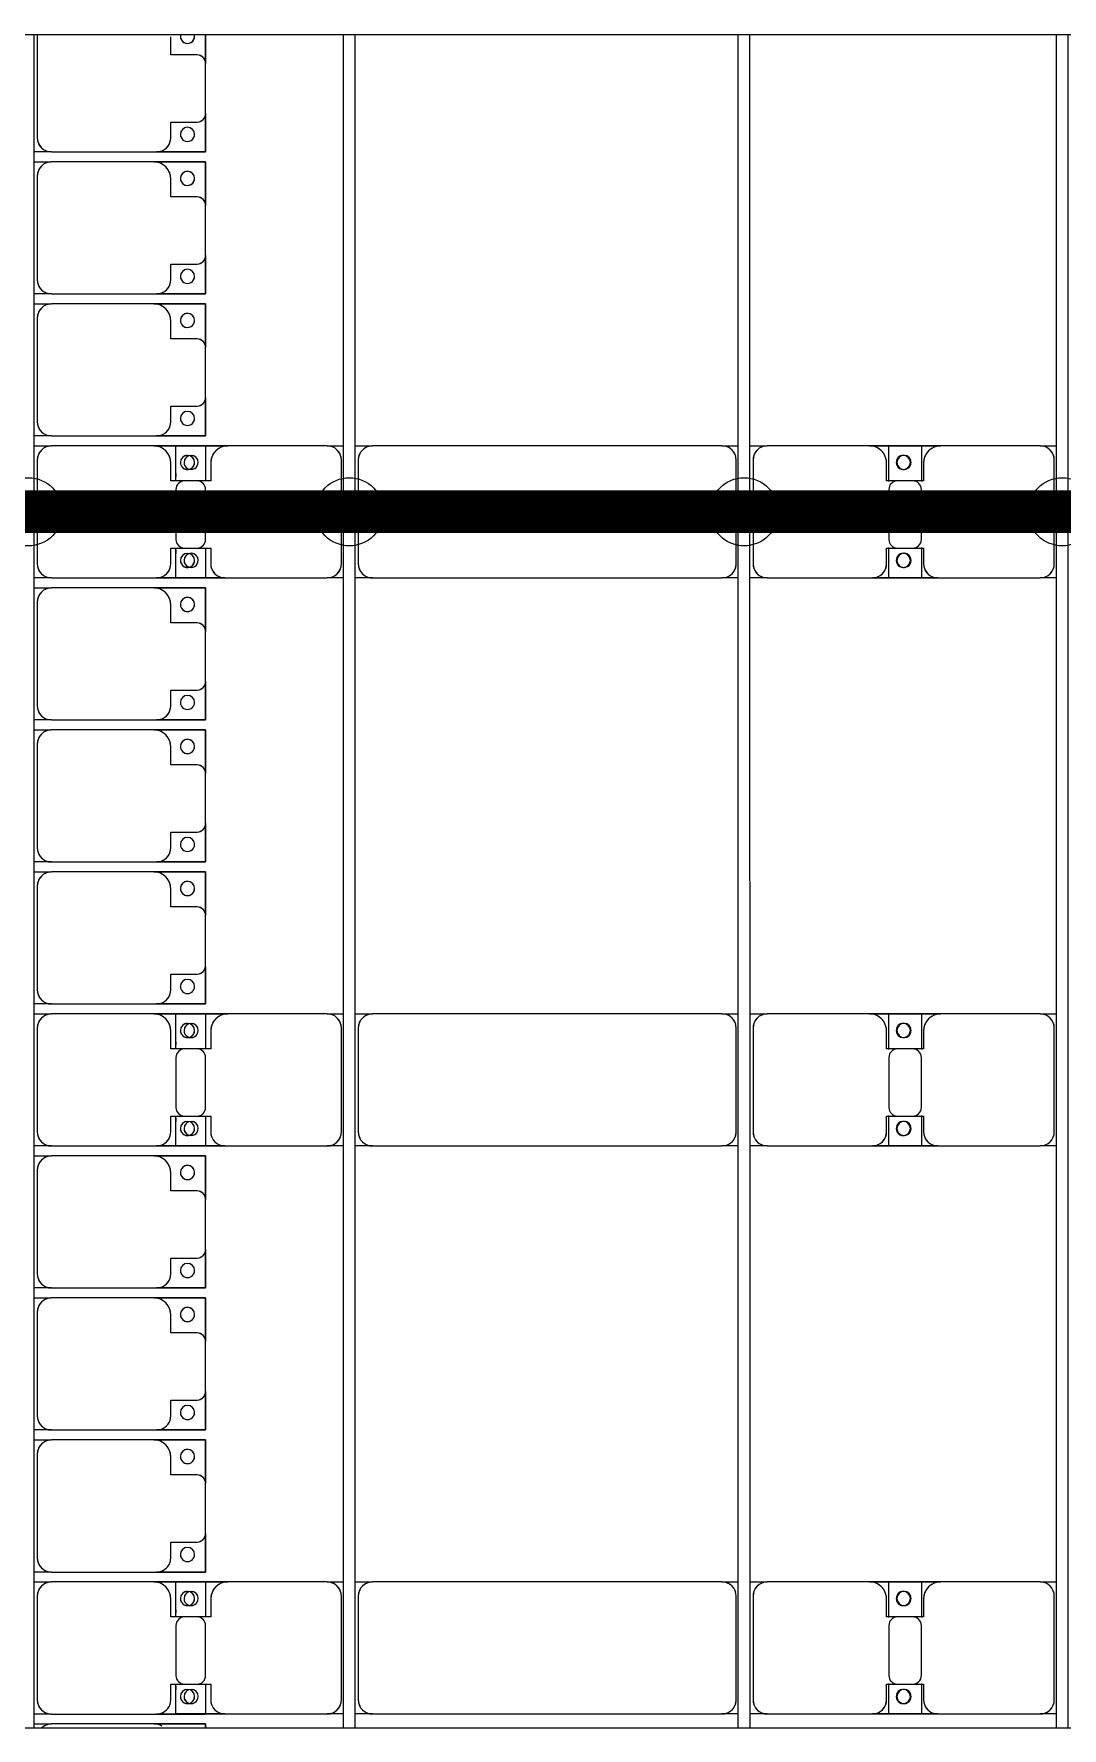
# Model space of a CAD drawing. Header units: millimetres. Extents: x -248177 to 167033, y 156986 to 268923.
# Drawn here: x -227704 to -224083, y 252458 to 258423 of the extents above; entities that cross this region are included whole.
import ezdxf

# ---------------------------------------------------------------- set-up
doc = ezdxf.new("R2010")
doc.units = ezdxf.units.MM
for name, color, linetype, lineweight in [('A-DETL-MBND', 5, 'Continuous', 9), ('A-GENM', 13, 'Continuous', 9), ('S-BEAM', 12, 'Continuous', 9)]:
    doc.layers.add(name, color=color, linetype=linetype, lineweight=lineweight)
doc.layers.add('GC-HOP 40x60 GIA CUONG', color=1, linetype='Continuous')

# ---------------------------------------------------------------- blocks, each defined once
blk = doc.blocks.new('Dai phao do pin - DẢI PHAO ĐỠ PIN-V2-BỐ TRÍ KHUNG KẾT CẤU BÈ PIN 02')
at = {"layer": 'A-DETL-MBND', "color": 8}
for p, q in [((-1312.2, 241.6), (-1129.7, 241.6)), ((-1312.2, 118.2), (-1312.2, 241.6)), ((-1129.7, 241.6), (-1312.2, 241.6)), ((-779.7, 241.6), (-1129.7, 241.6)), ((-779.7, 241.6), (-722.2, 241.6)), ((-779.7, 241.6), (-722.2, 241.6)), ((-682.2, 241.6), (-620.3, 241.6)), ((-682.2, 241.6), (-620.3, 241.6)), ((610.3, 241.6), (-620.3, 241.6)), ((610.3, 241.6), (667.8, 241.6)), ((610.3, 241.6), (667.8, 241.6)), ((707.8, 241.6), (769.7, 241.6)), ((707.8, 241.6), (769.7, 241.6)), ((1129.7, 241.6), (769.7, 241.6)), ((1129.7, 241.6), (1312.2, 241.6)), ((1312.2, 241.6), (1129.7, 241.6)), ((1197.8, 241.6), (1380.3, 241.6)), ((1197.8, 116.2), (1197.8, 241.6)), ((1380.3, 241.6), (1197.8, 241.6)), ((1312.2, 241.6), (1312.2, 116.2)), ((1730.3, 241.6), (1380.3, 241.6)), ((1730.3, 241.6), (1787.8, 241.6)), ((1730.3, 241.6), (1787.8, 241.6)), ((-1189.7, 181.6), (-1189.7, 118.2)), ((-729.7, -173.4), (-729.7, 191.6)), ((-670.3, 191.6), (-670.3, -173.4)), ((660.3, -173.4), (660.3, 191.6)), ((719.7, 191.6), (719.7, -173.4)), ((1189.7, 118.2), (1189.7, 181.6)), ((1320.3, 181.6), (1320.3, 118.2)), ((1780.3, -173.4), (1780.3, 191.6)), ((-1312.2, 143.8), (-1312.2, 132.4)), ((-1312.2, 88.2), (-1312.2, -88.2)), ((-1189.7, 118.2), (-1282.2, 118.2)), ((1282.2, 118.2), (1189.7, 118.2)), ((1197.8, 88.2), (1197.8, -88.2)), ((1320.3, 118.2), (1227.8, 118.2)), ((1312.2, -88.2), (1312.2, 88.2)), ((-1312.2, -223.4), (-1312.2, -118.2)), ((-1282.2, -118.2), (-1189.7, -118.2)), ((-1189.7, -118.2), (-1189.7, -173.4)), ((1189.7, -173.4), (1189.7, -118.2)), ((1189.7, -118.2), (1282.2, -118.2)), ((1197.8, -223.4), (1197.8, -116.2)), ((1227.8, -118.2), (1320.3, -118.2)), ((1312.2, -116.2), (1312.2, -223.4)), ((1320.3, -118.2), (1320.3, -173.4)), ((-1312.2, -125), (-1312.2, -137.6)), ((-1139.7, -223.4), (-1312.2, -223.4)), ((-1312.2, -223.4), (-1139.7, -223.4)), ((-1139.7, -223.4), (-779.7, -223.4)), ((-722.2, -223.4), (-779.7, -223.4)), ((-722.2, -223.4), (-779.7, -223.4)), ((-620.3, -223.4), (-682.2, -223.4)), ((-620.3, -223.4), (-682.2, -223.4)), ((-620.3, -223.4), (610.3, -223.4)), ((667.8, -223.4), (610.3, -223.4)), ((667.8, -223.4), (610.3, -223.4)), ((769.7, -223.4), (707.8, -223.4)), ((769.7, -223.4), (707.8, -223.4)), ((769.7, -223.4), (1139.7, -223.4)), ((1312.2, -223.4), (1139.7, -223.4)), ((1139.7, -223.4), (1312.2, -223.4)), ((1370.3, -223.4), (1197.8, -223.4)), ((1197.8, -223.4), (1370.3, -223.4)), ((1370.3, -223.4), (1730.3, -223.4)), ((1787.8, -223.4), (1730.3, -223.4)), ((1787.8, -223.4), (1730.3, -223.4))]:
    blk.add_line(p, q, dxfattribs=at)
for centre, radius, start, end in [((-1129.7, 181.6), 60, 90, 180), ((-779.7, 191.6), 50, 360, 90), ((-779.7, 191.6), 50, 360, 75), ((-620.3, 191.6), 50, 90, 180), ((-620.3, 191.6), 50, 105, 135), ((610.3, 191.6), 50, 360, 90), ((610.3, 191.6), 50, 55.99922, 90), ((769.7, 191.6), 50, 90, 180), ((769.7, 191.6), 50, 105, 180), ((1129.7, 181.6), 60, 360, 90), ((1380.3, 181.6), 60, 90, 180), ((1730.3, 191.6), 50, 360, 90), ((1730.3, 191.6), 50, 360, 75), ((-1258.6, 183.2), 25, 0, 180), ((-1258.6, 183.2), 25, 90, 180), ((-1258.6, 183.2), 25, 180, 0), ((-1258.6, 183.2), 25, 180, 300), ((-1258.6, 183.2), 25, 30, 75), ((-1129.7, 181.6), 60, 120, 180), ((-620.3, 191.6), 50, 167.71288, 180), ((-620.3, 191.6), 50, 150, 165), ((610.3, 191.6), 50, 15, 30), ((1129.7, 181.6), 60, 360, 60), ((1248.6, 183.2), 25, 360, 180), ((1248.6, 183.2), 25, 180, 0), ((1248.6, 183.2), 25, 360, 165), ((1251.4, 183.2), 25, 0, 180), ((1251.4, 183.2), 25, 87.15882, 180), ((1251.4, 183.2), 25, 180, 360), ((1251.4, 183.2), 25, 180, 272.83966), ((1248.6, 183.2), 25, 210, 360), ((1251.4, 183.2), 25, 15, 75), ((1380.3, 181.6), 60, 120, 180), ((1251.4, 183.2), 25, 285, 300), ((1251.4, 183.2), 25, 330, 345), ((-1282.2, 88.2), 30, 90, 180), ((1227.8, 88.2), 30, 90, 180), ((1282.2, 88.2), 30, 360, 90), ((-1282.2, -88.2), 30, 180, 270), ((1227.8, -88.2), 30, 180, 270), ((1282.2, -88.2), 30, 270, 360), ((-1258.6, -161.8), 25, 0, 180), ((-1258.6, -161.8), 25, 90, 180), ((-1258.6, -161.8), 25, 180, 0), ((-1258.6, -161.8), 25, 180, 270), ((-1258.6, -161.8), 25, 45, 75), ((-1258.6, -161.8), 25, 285, 330), ((-1139.7, -173.4), 50, 180, 270), ((-1139.7, -173.4), 50, 180, 255), ((-779.7, -173.4), 50, 270, 360), ((-779.7, -173.4), 50, 285, 360), ((-620.3, -173.4), 50, 180, 270), ((-620.3, -173.4), 50, 180, 210), ((610.3, -173.4), 50, 270, 360), ((610.3, -173.4), 50, 330, 360), ((769.7, -173.4), 50, 180, 270), ((769.7, -173.4), 50, 180, 255), ((1139.7, -173.4), 50, 270, 360), ((1139.7, -173.4), 50, 285, 360), ((1248.6, -161.8), 25, 0, 180), ((1248.6, -161.8), 25, 180, 0), ((1248.6, -161.8), 25, 105, 165), ((1248.6, -161.8), 25, 195, 360), ((1251.4, -161.8), 25, 0, 180), ((1251.4, -161.8), 25, 105, 180), ((1251.4, -161.8), 25, 180, 0), ((1251.4, -161.8), 25, 180, 272.82907), ((1248.6, -161.8), 25, 80.76948, 90), ((1248.6, -161.8), 25, 360, 75), ((1251.4, -161.8), 25, 15, 75), ((1251.4, -161.8), 25, 285, 345), ((1370.3, -173.4), 50, 180, 270), ((1370.3, -173.4), 50, 180, 255), ((1730.3, -173.4), 50, 270, 360), ((1730.3, -173.4), 50, 285, 360), ((-620.3, -173.4), 50, 240, 270), ((610.3, -173.4), 50, 285, 300)]:
    blk.add_arc(centre, radius, start, end, dxfattribs=at)
blk = doc.blocks.new('Dai phao do pin - DẢI PHAO ĐỠ PIN-V3-BỐ TRÍ KHUNG KẾT CẤU BÈ PIN 02')
at = {"layer": 'A-DETL-MBND', "color": 8}
for p, q in [((-1312.2, 241.6), (-1129.7, 241.6)), ((-1312.2, 118.2), (-1312.2, 241.6)), ((-1129.7, 241.6), (-1312.2, 241.6)), ((-779.7, 241.6), (-1129.7, 241.6)), ((-779.7, 241.6), (-722.2, 241.6)), ((-779.7, 241.6), (-722.2, 241.6)), ((-682.2, 241.6), (-620.3, 241.6)), ((-682.2, 241.6), (-620.3, 241.6)), ((610.3, 241.6), (-620.3, 241.6)), ((610.3, 241.6), (667.8, 241.6)), ((610.3, 241.6), (667.8, 241.6)), ((707.8, 241.6), (769.7, 241.6)), ((707.8, 241.6), (769.7, 241.6)), ((1129.7, 241.6), (769.7, 241.6)), ((1129.7, 241.6), (1312.2, 241.6)), ((1312.2, 241.6), (1129.7, 241.6)), ((1197.8, 241.6), (1380.3, 241.6)), ((1197.8, 116.2), (1197.8, 241.6)), ((1380.3, 241.6), (1197.8, 241.6)), ((1312.2, 241.6), (1312.2, 116.2)), ((1730.3, 241.6), (1380.3, 241.6)), ((1730.3, 241.6), (1787.8, 241.6)), ((1730.3, 241.6), (1787.8, 241.6)), ((-1189.7, 181.6), (-1189.7, 118.2)), ((-729.7, -173.4), (-729.7, 191.6)), ((-670.3, 191.6), (-670.3, -173.4)), ((660.3, -173.4), (660.3, 191.6)), ((719.7, 191.6), (719.7, -173.4)), ((1189.7, 118.2), (1189.7, 181.6)), ((1320.3, 181.6), (1320.3, 118.2)), ((1780.3, -173.4), (1780.3, 191.6)), ((-1312.2, 143.8), (-1312.2, 132.4)), ((-1312.2, 88.2), (-1312.2, -88.2)), ((-1189.7, 118.2), (-1282.2, 118.2)), ((1282.2, 118.2), (1189.7, 118.2)), ((1197.8, 88.2), (1197.8, -88.2)), ((1320.3, 118.2), (1227.8, 118.2)), ((1312.2, -88.2), (1312.2, 88.2)), ((-1312.2, -223.4), (-1312.2, -118.2)), ((-1282.2, -118.2), (-1189.7, -118.2)), ((-1189.7, -118.2), (-1189.7, -173.4)), ((1189.7, -173.4), (1189.7, -118.2)), ((1189.7, -118.2), (1282.2, -118.2)), ((1197.8, -223.4), (1197.8, -116.2)), ((1227.8, -118.2), (1320.3, -118.2)), ((1312.2, -116.2), (1312.2, -223.4)), ((1320.3, -118.2), (1320.3, -173.4)), ((-1312.2, -125), (-1312.2, -137.6)), ((-1139.7, -223.4), (-1312.2, -223.4)), ((-1312.2, -223.4), (-1139.7, -223.4)), ((-1139.7, -223.4), (-779.7, -223.4)), ((-722.2, -223.4), (-779.7, -223.4)), ((-722.2, -223.4), (-779.7, -223.4)), ((-620.3, -223.4), (-682.2, -223.4)), ((-620.3, -223.4), (-682.2, -223.4)), ((-620.3, -223.4), (610.3, -223.4)), ((667.8, -223.4), (610.3, -223.4)), ((667.8, -223.4), (610.3, -223.4)), ((769.7, -223.4), (707.8, -223.4)), ((769.7, -223.4), (707.8, -223.4)), ((769.7, -223.4), (1139.7, -223.4)), ((1312.2, -223.4), (1139.7, -223.4)), ((1139.7, -223.4), (1312.2, -223.4)), ((1370.3, -223.4), (1197.8, -223.4)), ((1197.8, -223.4), (1370.3, -223.4)), ((1370.3, -223.4), (1730.3, -223.4)), ((1787.8, -223.4), (1730.3, -223.4)), ((1787.8, -223.4), (1730.3, -223.4))]:
    blk.add_line(p, q, dxfattribs=at)
for centre, radius, start, end in [((-1129.7, 181.6), 60, 90, 180), ((-779.7, 191.6), 50, 360, 90), ((-779.7, 191.6), 50, 360, 75), ((-620.3, 191.6), 50, 90, 180), ((-620.3, 191.6), 50, 105, 135), ((610.3, 191.6), 50, 360, 90), ((610.3, 191.6), 50, 56.03757, 90), ((769.7, 191.6), 50, 90, 180), ((769.7, 191.6), 50, 105, 180), ((1129.7, 181.6), 60, 360, 90), ((1380.3, 181.6), 60, 90, 180), ((1730.3, 191.6), 50, 360, 90), ((1730.3, 191.6), 50, 360, 75), ((-1258.6, 183.2), 25, 0, 180), ((-1258.6, 183.2), 25, 90, 180), ((-1258.6, 183.2), 25, 180, 0), ((-1258.6, 183.2), 25, 180, 300), ((-1258.6, 183.2), 25, 30, 75), ((-1129.7, 181.6), 60, 120, 180), ((-620.3, 191.6), 50, 150, 180), ((610.3, 191.6), 50, 15, 30), ((1129.7, 181.6), 60, 360, 60), ((1248.6, 183.2), 25, 360, 180), ((1248.6, 183.2), 25, 180, 0), ((1248.6, 183.2), 25, 360, 165), ((1251.4, 183.2), 25, 0, 180), ((1251.4, 183.2), 25, 87.2202, 180), ((1251.4, 183.2), 25, 180, 360), ((1251.4, 183.2), 25, 180, 272.77827), ((1248.6, 183.2), 25, 210, 360), ((1251.4, 183.2), 25, 15, 75), ((1380.3, 181.6), 60, 120, 180), ((1251.4, 183.2), 25, 285, 300), ((1251.4, 183.2), 25, 330, 345), ((-1282.2, 88.2), 30, 90, 180), ((1227.8, 88.2), 30, 90, 180), ((1282.2, 88.2), 30, 360, 90), ((-1282.2, -88.2), 30, 180, 270), ((1227.8, -88.2), 30, 180, 270), ((1282.2, -88.2), 30, 270, 360), ((-1258.6, -161.8), 25, 0, 180), ((-1258.6, -161.8), 25, 90, 180), ((-1258.6, -161.8), 25, 180, 0), ((-1258.6, -161.8), 25, 180, 270), ((-1258.6, -161.8), 25, 45, 75), ((-1258.6, -161.8), 25, 285, 330), ((-1139.7, -173.4), 50, 180, 270), ((-1139.7, -173.4), 50, 180, 255), ((-779.7, -173.4), 50, 270, 360), ((-779.7, -173.4), 50, 285, 360), ((-620.3, -173.4), 50, 180, 270), ((-620.3, -173.4), 50, 180, 210), ((610.3, -173.4), 50, 270, 360), ((610.3, -173.4), 50, 330, 360), ((769.7, -173.4), 50, 180, 270), ((769.7, -173.4), 50, 180, 255), ((1139.7, -173.4), 50, 270, 360), ((1139.7, -173.4), 50, 285, 360), ((1248.6, -161.8), 25, 0, 180), ((1248.6, -161.8), 25, 180, 0), ((1248.6, -161.8), 25, 105, 165), ((1248.6, -161.8), 25, 195, 360), ((1251.4, -161.8), 25, 0, 180), ((1251.4, -161.8), 25, 105, 180), ((1251.4, -161.8), 25, 180, 0), ((1251.4, -161.8), 25, 180, 272.76768), ((1248.6, -161.8), 25, 80.83087, 90), ((1248.6, -161.8), 25, 360, 75), ((1251.4, -161.8), 25, 15, 75), ((1251.4, -161.8), 25, 285, 345), ((1370.3, -173.4), 50, 180, 270), ((1370.3, -173.4), 50, 180, 255), ((1730.3, -173.4), 50, 270, 360), ((1730.3, -173.4), 50, 285, 360), ((-620.3, -173.4), 50, 240, 270), ((610.3, -173.4), 50, 285, 300)]:
    blk.add_arc(centre, radius, start, end, dxfattribs=at)
blk = doc.blocks.new('Dai phao do pin - DẢI PHAO ĐỠ PIN-V4-BỐ TRÍ KHUNG KẾT CẤU BÈ PIN 02')
at = {"layer": 'A-DETL-MBND', "color": 8}
for p, q in [((-1312.2, 241.6), (-1129.7, 241.6)), ((-1312.2, 118.2), (-1312.2, 241.6)), ((-1129.7, 241.6), (-1312.2, 241.6)), ((-779.7, 241.6), (-1129.7, 241.6)), ((-779.7, 241.6), (-722.2, 241.6)), ((-779.7, 241.6), (-722.2, 241.6)), ((-682.2, 241.6), (-620.3, 241.6)), ((-682.2, 241.6), (-620.3, 241.6)), ((610.3, 241.6), (-620.3, 241.6)), ((610.3, 241.6), (667.8, 241.6)), ((610.3, 241.6), (667.8, 241.6)), ((707.8, 241.6), (769.7, 241.6)), ((707.8, 241.6), (769.7, 241.6)), ((1129.7, 241.6), (769.7, 241.6)), ((1129.7, 241.6), (1312.2, 241.6)), ((1312.2, 241.6), (1129.7, 241.6)), ((1197.8, 241.6), (1380.3, 241.6)), ((1197.8, 116.2), (1197.8, 241.6)), ((1380.3, 241.6), (1197.8, 241.6)), ((1312.2, 241.6), (1312.2, 116.2)), ((1730.3, 241.6), (1380.3, 241.6)), ((1730.3, 241.6), (1787.8, 241.6)), ((1730.3, 241.6), (1787.8, 241.6)), ((-1189.7, 181.6), (-1189.7, 118.2)), ((-729.7, -173.4), (-729.7, 191.6)), ((-670.3, 191.6), (-670.3, -173.4)), ((660.3, -173.4), (660.3, 191.6)), ((719.7, 191.6), (719.7, -173.4)), ((1189.7, 118.2), (1189.7, 181.6)), ((1320.3, 181.6), (1320.3, 118.2)), ((1780.3, -173.4), (1780.3, 191.6)), ((-1312.2, 143.8), (-1312.2, 132.4)), ((-1312.2, 88.2), (-1312.2, -88.2)), ((-1189.7, 118.2), (-1282.2, 118.2)), ((1282.2, 118.2), (1189.7, 118.2)), ((1197.8, 88.2), (1197.8, -88.2)), ((1320.3, 118.2), (1227.8, 118.2)), ((1312.2, -88.2), (1312.2, 88.2)), ((-1312.2, -223.4), (-1312.2, -118.2)), ((-1282.2, -118.2), (-1189.7, -118.2)), ((-1189.7, -118.2), (-1189.7, -173.4)), ((1189.7, -173.4), (1189.7, -118.2)), ((1189.7, -118.2), (1282.2, -118.2)), ((1197.8, -223.4), (1197.8, -116.2)), ((1227.8, -118.2), (1320.3, -118.2)), ((1312.2, -116.2), (1312.2, -223.4)), ((1320.3, -118.2), (1320.3, -173.4)), ((-1312.2, -125), (-1312.2, -137.6)), ((-1139.7, -223.4), (-1312.2, -223.4)), ((-1312.2, -223.4), (-1139.7, -223.4)), ((-1139.7, -223.4), (-779.7, -223.4)), ((-722.2, -223.4), (-779.7, -223.4)), ((-722.2, -223.4), (-779.7, -223.4)), ((-620.3, -223.4), (-682.2, -223.4)), ((-620.3, -223.4), (-682.2, -223.4)), ((-620.3, -223.4), (610.3, -223.4)), ((667.8, -223.4), (610.3, -223.4)), ((667.8, -223.4), (610.3, -223.4)), ((769.7, -223.4), (707.8, -223.4)), ((769.7, -223.4), (707.8, -223.4)), ((769.7, -223.4), (1139.7, -223.4)), ((1312.2, -223.4), (1139.7, -223.4)), ((1139.7, -223.4), (1312.2, -223.4)), ((1370.3, -223.4), (1197.8, -223.4)), ((1197.8, -223.4), (1370.3, -223.4)), ((1370.3, -223.4), (1730.3, -223.4)), ((1787.8, -223.4), (1730.3, -223.4)), ((1787.8, -223.4), (1730.3, -223.4))]:
    blk.add_line(p, q, dxfattribs=at)
for centre, radius, start, end in [((-1129.7, 181.6), 60, 90, 180), ((-779.7, 191.6), 50, 360, 90), ((-779.7, 191.6), 50, 360, 75), ((-620.3, 191.6), 50, 90, 180), ((-620.3, 191.6), 50, 105, 135), ((610.3, 191.6), 50, 360, 90), ((610.3, 191.6), 50, 56.07593, 90), ((769.7, 191.6), 50, 90, 180), ((769.7, 191.6), 50, 105, 180), ((1129.7, 181.6), 60, 360, 90), ((1380.3, 181.6), 60, 90, 180), ((1730.3, 191.6), 50, 360, 90), ((1730.3, 191.6), 50, 360, 75), ((-1258.6, 183.2), 25, 0, 180), ((-1258.6, 183.2), 25, 90, 180), ((-1258.6, 183.2), 25, 180, 0), ((-1258.6, 183.2), 25, 180, 300), ((-1258.6, 183.2), 25, 30, 75), ((-1129.7, 181.6), 60, 120, 180), ((-620.3, 191.6), 50, 150, 180), ((610.3, 191.6), 50, 15, 30), ((1129.7, 181.6), 60, 360, 60), ((1248.6, 183.2), 25, 360, 180), ((1248.6, 183.2), 25, 180, 0), ((1248.6, 183.2), 25, 360, 165), ((1251.4, 183.2), 25, 0, 180), ((1251.4, 183.2), 25, 87.28159, 180), ((1251.4, 183.2), 25, 180, 360), ((1251.4, 183.2), 25, 180, 272.71688), ((1248.6, 183.2), 25, 210, 360), ((1251.4, 183.2), 25, 15, 75), ((1380.3, 181.6), 60, 120, 180), ((1251.4, 183.2), 25, 285, 300), ((1251.4, 183.2), 25, 330, 345), ((-1282.2, 88.2), 30, 90, 180), ((1227.8, 88.2), 30, 90, 180), ((1282.2, 88.2), 30, 360, 90), ((-1282.2, -88.2), 30, 180, 270), ((1227.8, -88.2), 30, 180, 270), ((1282.2, -88.2), 30, 270, 360), ((-1258.6, -161.8), 25, 0, 180), ((-1258.6, -161.8), 25, 90, 180), ((-1258.6, -161.8), 25, 180, 0), ((-1258.6, -161.8), 25, 180, 270), ((-1258.6, -161.8), 25, 45, 75), ((-1258.6, -161.8), 25, 285, 330), ((-1139.7, -173.4), 50, 180, 270), ((-1139.7, -173.4), 50, 180, 255), ((-779.7, -173.4), 50, 270, 360), ((-779.7, -173.4), 50, 285, 360), ((-620.3, -173.4), 50, 180, 270), ((-620.3, -173.4), 50, 180, 210), ((610.3, -173.4), 50, 270, 360), ((610.3, -173.4), 50, 330, 360), ((769.7, -173.4), 50, 180, 270), ((769.7, -173.4), 50, 180, 255), ((1139.7, -173.4), 50, 270, 360), ((1139.7, -173.4), 50, 285, 360), ((1248.6, -161.8), 25, 0, 180), ((1248.6, -161.8), 25, 180, 0), ((1248.6, -161.8), 25, 105, 165), ((1248.6, -161.8), 25, 195, 360), ((1251.4, -161.8), 25, 0, 180), ((1251.4, -161.8), 25, 105, 180), ((1251.4, -161.8), 25, 180, 0), ((1251.4, -161.8), 25, 180, 272.70629), ((1248.6, -161.8), 25, 80.89226, 90), ((1248.6, -161.8), 25, 360, 75), ((1251.4, -161.8), 25, 15, 75), ((1251.4, -161.8), 25, 285, 345), ((1370.3, -173.4), 50, 180, 270), ((1370.3, -173.4), 50, 180, 255), ((1730.3, -173.4), 50, 270, 360), ((1730.3, -173.4), 50, 285, 360), ((-620.3, -173.4), 50, 240, 270), ((610.3, -173.4), 50, 285, 300)]:
    blk.add_arc(centre, radius, start, end, dxfattribs=at)
blk = doc.blocks.new('Dải phao đi lại kèm đỡ invester - DẢI PHAO ĐI LẠI-17505-BỐ TRÍ KHUNG KẾT CẤU BÈ PIN 02')
at = {"layer": 'A-DETL-MBND', "color": 8}
for p, q in [((2311.7, 1312.2), (2411.8, 1312.2)), ((2411.8, 1312.2), (2311.7, 1312.2)), ((2381.8, 1282.2), (2381.8, 1189.7)), ((2588.2, 1312.2), (2411.8, 1312.2)), ((2588.2, 1312.2), (2723.4, 1312.2)), ((2723.4, 1312.2), (2588.2, 1312.2)), ((2618.2, 1189.7), (2618.2, 1282.2)), ((2723.4, 1312.2), (2723.4, 1139.7)), ((2723.4, 1139.7), (2723.4, 1312.2)), ((2758.4, 1312.2), (2911.8, 1312.2)), ((2758.4, 1129.7), (2758.4, 1312.2)), ((2758.4, 1312.2), (2758.4, 1129.7)), ((2911.8, 1312.2), (2758.4, 1312.2)), ((2881.8, 1282.2), (2881.8, 1189.7)), ((3088.2, 1312.2), (2911.8, 1312.2)), ((3088.2, 1312.2), (3223.4, 1312.2)), ((3223.4, 1312.2), (3088.2, 1312.2)), ((3118.2, 1189.7), (3118.2, 1282.2)), ((3223.4, 1312.2), (3223.4, 1139.7)), ((3223.4, 1139.7), (3223.4, 1312.2)), ((3258.4, 1312.2), (3411.8, 1312.2)), ((3258.4, 1129.7), (3258.4, 1312.2)), ((3258.4, 1312.2), (3258.4, 1129.7)), ((3411.8, 1312.2), (3258.4, 1312.2)), ((3381.8, 1282.2), (3381.8, 1189.7)), ((3588.2, 1312.2), (3411.8, 1312.2)), ((3588.2, 1312.2), (3723.4, 1312.2)), ((3723.4, 1312.2), (3588.2, 1312.2)), ((3618.2, 1189.7), (3618.2, 1282.2)), ((3723.4, 1312.2), (3723.4, 1139.7)), ((3723.4, 1139.7), (3723.4, 1312.2)), ((3758.4, 1312.2), (3881.8, 1312.2)), ((3758.4, 1129.7), (3758.4, 1312.2)), ((3758.4, 1312.2), (3758.4, 1129.7)), ((3881.8, 1282.2), (3881.8, 1189.7)), ((4088.2, 1312.2), (3911.8, 1312.2)), ((4118.2, 1312.2), (4223.4, 1312.2)), ((4118.2, 1189.7), (4118.2, 1282.2)), ((4223.4, 1312.2), (4223.4, 1139.7)), ((4223.4, 1139.7), (4223.4, 1312.2)), ((4258.4, 1312.2), (4411.8, 1312.2)), ((4258.4, 1129.7), (4258.4, 1312.2)), ((4258.4, 1312.2), (4258.4, 1129.7)), ((4411.8, 1312.2), (4258.4, 1312.2)), ((4381.8, 1282.2), (4381.8, 1189.7)), ((4588.2, 1312.2), (4411.8, 1312.2)), ((4588.2, 1312.2), (4723.4, 1312.2)), ((4723.4, 1312.2), (4588.2, 1312.2)), ((4618.2, 1189.7), (4618.2, 1282.2)), ((4723.4, 1312.2), (4723.4, 1139.7)), ((4723.4, 1139.7), (4723.4, 1312.2)), ((4758.4, 1312.2), (4911.8, 1312.2)), ((4758.4, 1129.7), (4758.4, 1312.2)), ((4758.4, 1312.2), (4758.4, 1129.7)), ((4911.8, 1312.2), (4758.4, 1312.2)), ((4881.8, 1282.2), (4881.8, 1189.7)), ((5088.2, 1312.2), (4911.8, 1312.2)), ((5088.2, 1312.2), (5223.4, 1312.2)), ((5223.4, 1312.2), (5088.2, 1312.2)), ((5118.2, 1189.7), (5118.2, 1282.2)), ((5223.4, 1312.2), (5223.4, 1139.7)), ((5223.4, 1139.7), (5223.4, 1312.2)), ((5258.4, 1312.2), (5411.8, 1312.2)), ((5258.4, 1129.7), (5258.4, 1312.2)), ((5258.4, 1312.2), (5258.4, 1129.7)), ((5411.8, 1312.2), (5258.4, 1312.2)), ((5381.8, 1282.2), (5381.8, 1189.7)), ((5588.2, 1312.2), (5411.8, 1312.2)), ((5592.8, 1312.2), (5723.4, 1312.2)), ((5723.4, 1312.2), (5592.8, 1312.2)), ((5618.2, 1189.7), (5618.2, 1282.2)), ((5723.4, 1312.2), (5723.4, 1139.7)), ((5723.4, 1139.7), (5723.4, 1312.2)), ((5758.4, 1312.2), (5881.8, 1312.2)), ((5758.4, 1129.7), (5758.4, 1312.2)), ((5758.4, 1312.2), (5758.4, 1129.7)), ((5881.8, 1282.2), (5881.8, 1189.7)), ((6088.2, 1312.2), (5911.8, 1312.2)), ((6118.2, 1312.2), (6223.4, 1312.2)), ((6118.2, 1189.7), (6118.2, 1282.2)), ((6223.4, 1312.2), (6223.4, 1139.7)), ((6223.4, 1139.7), (6223.4, 1312.2)), ((6258.4, 1312.2), (6411.8, 1312.2)), ((6258.4, 1129.7), (6258.4, 1312.2)), ((6258.4, 1312.2), (6258.4, 1129.7)), ((6411.8, 1312.2), (6258.4, 1312.2)), ((6381.8, 1282.2), (6381.8, 1189.7)), ((6588.2, 1312.2), (6411.8, 1312.2)), ((6588.2, 1312.2), (6723.4, 1312.2)), ((6723.4, 1312.2), (6588.2, 1312.2)), ((6618.2, 1189.7), (6618.2, 1282.2)), ((6723.4, 1312.2), (6723.4, 1139.7)), ((6723.4, 1139.7), (6723.4, 1312.2)), ((6758.4, 1312.2), (6911.8, 1312.2)), ((6758.4, 1129.7), (6758.4, 1312.2)), ((6758.4, 1312.2), (6758.4, 1129.7)), ((6911.8, 1312.2), (6758.4, 1312.2)), ((6881.8, 1282.2), (6881.8, 1189.7)), ((7088.2, 1312.2), (6911.8, 1312.2)), ((7088.2, 1312.2), (7223.4, 1312.2)), ((7223.4, 1312.2), (7088.2, 1312.2)), ((7118.2, 1189.7), (7118.2, 1282.2)), ((7223.4, 1312.2), (7223.4, 1139.7)), ((7223.4, 1139.7), (7223.4, 1312.2)), ((7258.4, 1312.2), (7411.8, 1312.2)), ((7258.4, 1129.7), (7258.4, 1312.2)), ((7258.4, 1312.2), (7258.4, 1129.7)), ((7411.8, 1312.2), (7258.4, 1312.2)), ((7381.8, 1282.2), (7381.8, 1189.7)), ((7588.2, 1312.2), (7411.8, 1312.2)), ((7588.2, 1312.2), (7723.4, 1312.2)), ((7723.4, 1312.2), (7588.2, 1312.2)), ((7618.2, 1189.7), (7618.2, 1282.2)), ((7723.4, 1312.2), (7723.4, 1139.7)), ((7723.4, 1139.7), (7723.4, 1312.2)), ((7758.4, 1312.2), (7881.8, 1312.2)), ((7758.4, 1129.7), (7758.4, 1312.2)), ((7758.4, 1312.2), (7758.4, 1129.7)), ((7881.8, 1282.2), (7881.8, 1189.7)), ((8088.2, 1312.2), (7911.8, 1312.2)), ((8118.2, 1312.2), (8223.4, 1312.2)), ((8118.2, 1189.7), (8118.2, 1282.2)), ((8223.4, 1312.2), (8223.4, 1139.7)), ((8223.4, 1139.7), (8223.4, 1312.2)), ((8258.4, 1312.2), (8271.7, 1312.2)), ((8258.4, 1129.7), (8258.4, 1312.2)), ((8258.4, 1312.2), (8258.4, 1129.7)), ((8271.7, 1312.2), (8258.4, 1312.2)), ((2381.8, 1189.7), (2318.4, 1189.7)), ((2673.4, 1189.7), (2618.2, 1189.7)), ((2723.4, 769.7), (2723.4, 1139.7)), ((2881.8, 1189.7), (2818.4, 1189.7)), ((3173.4, 1189.7), (3118.2, 1189.7)), ((3223.4, 769.7), (3223.4, 1139.7)), ((3381.8, 1189.7), (3318.4, 1189.7)), ((3673.4, 1189.7), (3618.2, 1189.7)), ((3723.4, 769.7), (3723.4, 1139.7)), ((3881.8, 1189.7), (3818.4, 1189.7)), ((4173.4, 1189.7), (4118.2, 1189.7)), ((4223.4, 769.7), (4223.4, 1139.7)), ((4381.8, 1189.7), (4318.4, 1189.7)), ((4673.4, 1189.7), (4618.2, 1189.7)), ((4723.4, 769.7), (4723.4, 1139.7)), ((4881.8, 1189.7), (4818.4, 1189.7)), ((5173.4, 1189.7), (5118.2, 1189.7)), ((5223.4, 769.7), (5223.4, 1139.7)), ((5381.8, 1189.7), (5318.4, 1189.7)), ((5673.4, 1189.7), (5618.2, 1189.7)), ((5723.4, 769.7), (5723.4, 1139.7)), ((5881.8, 1189.7), (5818.4, 1189.7)), ((6173.4, 1189.7), (6118.2, 1189.7)), ((6223.4, 769.7), (6223.4, 1139.7)), ((6381.8, 1189.7), (6318.4, 1189.7)), ((6673.4, 1189.7), (6618.2, 1189.7)), ((6723.4, 769.7), (6723.4, 1139.7)), ((6881.8, 1189.7), (6818.4, 1189.7)), ((7173.4, 1189.7), (7118.2, 1189.7)), ((7223.4, 769.7), (7223.4, 1139.7)), ((7381.8, 1189.7), (7318.4, 1189.7)), ((7673.4, 1189.7), (7618.2, 1189.7)), ((7723.4, 769.7), (7723.4, 1139.7)), ((7881.8, 1189.7), (7818.4, 1189.7)), ((8173.4, 1189.7), (8118.2, 1189.7)), ((8223.4, 769.7), (8223.4, 1139.7)), ((2758.4, 1129.7), (2758.4, 769.7)), ((3258.4, 1129.7), (3258.4, 769.7)), ((3758.4, 1129.7), (3758.4, 769.7)), ((4258.4, 1129.7), (4258.4, 769.7)), ((4758.4, 1129.7), (4758.4, 769.7)), ((5258.4, 1129.7), (5258.4, 769.7)), ((5758.4, 1129.7), (5758.4, 769.7)), ((6258.4, 1129.7), (6258.4, 769.7)), ((6758.4, 1129.7), (6758.4, 769.7)), ((7258.4, 1129.7), (7258.4, 769.7)), ((7758.4, 1129.7), (7758.4, 769.7)), ((8258.4, 1129.7), (8258.4, 769.7)), ((2311.7, 719.7), (2673.4, 719.7)), ((2723.4, 769.7), (2723.4, 707.8)), ((2723.4, 769.7), (2723.4, 707.8)), ((2758.4, 707.8), (2758.4, 769.7)), ((2758.4, 707.8), (2758.4, 769.7)), ((2808.4, 719.7), (3173.4, 719.7)), ((3223.4, 769.7), (3223.4, 707.8)), ((3223.4, 769.7), (3223.4, 707.8)), ((3258.4, 707.8), (3258.4, 769.7)), ((3258.4, 707.8), (3258.4, 769.7)), ((3308.4, 719.7), (3673.4, 719.7)), ((3723.4, 769.7), (3723.4, 707.8)), ((3723.4, 769.7), (3723.4, 707.8)), ((3758.4, 707.8), (3758.4, 769.7)), ((3758.4, 707.8), (3758.4, 769.7)), ((3808.4, 719.7), (4173.4, 719.7)), ((4223.4, 769.7), (4223.4, 707.8)), ((4223.4, 769.7), (4223.4, 707.8)), ((4258.4, 707.8), (4258.4, 769.7)), ((4258.4, 707.8), (4258.4, 769.7)), ((4308.4, 719.7), (4673.4, 719.7)), ((4723.4, 769.7), (4723.4, 707.8)), ((4723.4, 769.7), (4723.4, 707.8)), ((4758.4, 707.8), (4758.4, 769.7)), ((4758.4, 707.8), (4758.4, 769.7)), ((4808.4, 719.7), (5173.4, 719.7)), ((5223.4, 769.7), (5223.4, 707.8)), ((5223.4, 769.7), (5223.4, 707.8)), ((5258.4, 707.8), (5258.4, 769.7)), ((5258.4, 707.8), (5258.4, 769.7)), ((5308.4, 719.7), (5673.4, 719.7)), ((5723.4, 769.7), (5723.4, 707.8)), ((5723.4, 769.7), (5723.4, 707.8)), ((5758.4, 707.8), (5758.4, 769.7)), ((5758.4, 707.8), (5758.4, 769.7)), ((5808.4, 719.7), (6173.4, 719.7)), ((6223.4, 769.7), (6223.4, 707.8)), ((6223.4, 769.7), (6223.4, 707.8)), ((6258.4, 707.8), (6258.4, 769.7)), ((6258.4, 707.8), (6258.4, 769.7)), ((6308.4, 719.7), (6673.4, 719.7)), ((6723.4, 769.7), (6723.4, 707.8)), ((6723.4, 769.7), (6723.4, 707.8)), ((6758.4, 707.8), (6758.4, 769.7)), ((6758.4, 707.8), (6758.4, 769.7)), ((6808.4, 719.7), (7173.4, 719.7)), ((7223.4, 769.7), (7223.4, 707.8)), ((7223.4, 769.7), (7223.4, 707.8)), ((7258.4, 707.8), (7258.4, 769.7)), ((7258.4, 707.8), (7258.4, 769.7)), ((7308.4, 719.7), (7673.4, 719.7)), ((7723.4, 769.7), (7723.4, 707.8)), ((7723.4, 769.7), (7723.4, 707.8)), ((7758.4, 707.8), (7758.4, 769.7)), ((7758.4, 707.8), (7758.4, 769.7)), ((7808.4, 719.7), (8173.4, 719.7)), ((8223.4, 769.7), (8223.4, 707.8)), ((8223.4, 769.7), (8223.4, 707.8)), ((8258.4, 707.8), (8258.4, 769.7)), ((8258.4, 707.8), (8258.4, 769.7))]:
    blk.add_line(p, q, dxfattribs=at)
for centre, radius, start, end in [((2316.8, 1248.6), 25, 90, 105), ((2316.8, 1248.6), 25, 90, 105), ((2316.8, 1248.6), 25, 270, 90), ((2316.8, 1248.6), 25, 300, 90), ((2411.8, 1282.2), 30, 90, 180), ((2411.8, 1282.2), 30, 105, 165), ((2411.8, 1282.2), 30, 135, 165), ((2411.8, 1282.2), 30, 135, 165), ((2588.2, 1282.2), 30, 360, 90), ((2588.2, 1282.2), 30, 60, 75), ((2588.2, 1282.2), 30, 15, 75), ((2588.2, 1282.2), 30, 60, 75), ((2588.2, 1282.2), 30, 15, 30), ((2588.2, 1282.2), 30, 15, 30), ((2661.8, 1248.6), 25, 90, 270), ((2661.8, 1248.6), 25, 90, 180), ((2661.8, 1248.6), 25, 270, 90), ((2661.8, 1248.6), 25, 270, 90), ((2816.8, 1248.6), 25, 90, 270), ((2816.8, 1248.6), 25, 90, 255), ((2816.8, 1248.6), 25, 270, 90), ((2816.8, 1248.6), 25, 300, 90), ((2911.8, 1282.2), 30, 90, 180), ((2911.8, 1282.2), 30, 105, 165), ((2911.8, 1282.2), 30, 135, 165), ((2911.8, 1282.2), 30, 135, 165), ((3088.2, 1282.2), 30, 360, 90), ((3088.2, 1282.2), 30, 60, 75), ((3088.2, 1282.2), 30, 15, 75), ((3088.2, 1282.2), 30, 60, 75), ((3088.2, 1282.2), 30, 15, 30), ((3088.2, 1282.2), 30, 15, 30), ((3161.8, 1248.6), 25, 90, 270), ((3161.8, 1248.6), 25, 90, 180), ((3161.8, 1248.6), 25, 270, 90), ((3161.8, 1248.6), 25, 270, 90), ((3316.8, 1248.6), 25, 90, 270), ((3316.8, 1248.6), 25, 90, 255), ((3316.8, 1248.6), 25, 270, 90), ((3316.8, 1248.6), 25, 300, 90), ((3411.8, 1282.2), 30, 90, 180), ((3411.8, 1282.2), 30, 105, 165), ((3411.8, 1282.2), 30, 135, 165), ((3411.8, 1282.2), 30, 135, 165), ((3588.2, 1282.2), 30, 360, 90), ((3588.2, 1282.2), 30, 60, 75), ((3588.2, 1282.2), 30, 15, 75), ((3588.2, 1282.2), 30, 60, 75), ((3588.2, 1282.2), 30, 15, 30), ((3588.2, 1282.2), 30, 15, 30), ((3661.8, 1248.6), 25, 90, 270), ((3661.8, 1248.6), 25, 90, 180), ((3661.8, 1248.6), 25, 270, 90), ((3661.8, 1248.6), 25, 270, 90), ((3816.8, 1248.6), 25, 90, 270), ((3816.8, 1248.6), 25, 90, 225), ((3816.8, 1248.6), 25, 270, 90), ((3816.8, 1248.6), 25, 315, 90), ((3911.8, 1282.2), 30, 90, 180), ((4088.2, 1282.2), 30, 360, 90), ((4161.8, 1248.6), 25, 90, 270), ((4161.8, 1248.6), 25, 90, 180), ((4161.8, 1248.6), 25, 270, 90), ((4161.8, 1248.6), 25, 315, 90), ((4316.8, 1248.6), 25, 90, 270), ((4316.8, 1248.6), 25, 90, 255), ((4316.8, 1248.6), 25, 270, 90), ((4316.8, 1248.6), 25, 300, 90), ((4411.8, 1282.2), 30, 90, 180), ((4411.8, 1282.2), 30, 105, 165), ((4411.8, 1282.2), 30, 135, 165), ((4411.8, 1282.2), 30, 135, 165), ((4588.2, 1282.2), 30, 360, 90), ((4588.2, 1282.2), 30, 60, 75), ((4588.2, 1282.2), 30, 15, 75), ((4588.2, 1282.2), 30, 60, 75), ((4588.2, 1282.2), 30, 15, 30), ((4588.2, 1282.2), 30, 15, 30), ((4661.8, 1248.6), 25, 90, 270), ((4661.8, 1248.6), 25, 90, 180), ((4661.8, 1248.6), 25, 270, 90), ((4661.8, 1248.6), 25, 270, 90), ((4816.8, 1248.6), 25, 90, 270), ((4816.8, 1248.6), 25, 90, 255), ((4816.8, 1248.6), 25, 270, 90), ((4816.8, 1248.6), 25, 300, 90), ((4911.8, 1282.2), 30, 90, 180), ((4911.8, 1282.2), 30, 105, 165), ((4911.8, 1282.2), 30, 135, 165), ((4911.8, 1282.2), 30, 135, 165), ((5088.2, 1282.2), 30, 360, 90), ((5088.2, 1282.2), 30, 60, 75), ((5088.2, 1282.2), 30, 15, 75), ((5088.2, 1282.2), 30, 60, 75), ((5088.2, 1282.2), 30, 15, 30), ((5088.2, 1282.2), 30, 15, 30), ((5161.8, 1248.6), 25, 90, 270), ((5161.8, 1248.6), 25, 90, 180), ((5161.8, 1248.6), 25, 270, 90), ((5161.8, 1248.6), 25, 270, 90), ((5316.8, 1248.6), 25, 90, 270), ((5316.8, 1248.6), 25, 90, 255), ((5316.8, 1248.6), 25, 270, 90), ((5316.8, 1248.6), 25, 300, 90), ((5411.8, 1282.2), 30, 90, 180), ((5411.8, 1282.2), 30, 105, 165), ((5411.8, 1282.2), 30, 135, 165), ((5411.8, 1282.2), 30, 135, 165), ((5588.2, 1282.2), 30, 360, 90), ((5588.2, 1282.2), 30, 60, 81.07451), ((5588.2, 1282.2), 30, 15, 81.07451), ((5588.2, 1282.2), 30, 60, 81.07451), ((5588.2, 1282.2), 30, 15, 30), ((5588.2, 1282.2), 30, 15, 30), ((5661.8, 1248.6), 25, 90, 270), ((5661.8, 1248.6), 25, 90, 180), ((5661.8, 1248.6), 25, 270, 90), ((5661.8, 1248.6), 25, 270, 90), ((5816.8, 1248.6), 25, 90, 270), ((5816.8, 1248.6), 25, 90, 225), ((5816.8, 1248.6), 25, 270, 90), ((5816.8, 1248.6), 25, 315, 90), ((5911.8, 1282.2), 30, 90, 180), ((6088.2, 1282.2), 30, 360, 90), ((6161.8, 1248.6), 25, 90, 270), ((6161.8, 1248.6), 25, 90, 180), ((6161.8, 1248.6), 25, 270, 90), ((6161.8, 1248.6), 25, 315, 90), ((6316.8, 1248.6), 25, 90, 270), ((6316.8, 1248.6), 25, 90, 255), ((6316.8, 1248.6), 25, 270, 90), ((6316.8, 1248.6), 25, 300, 90), ((6411.8, 1282.2), 30, 90, 180), ((6411.8, 1282.2), 30, 105, 165), ((6411.8, 1282.2), 30, 135, 165), ((6411.8, 1282.2), 30, 135, 165), ((6588.2, 1282.2), 30, 360, 90), ((6588.2, 1282.2), 30, 60, 75), ((6588.2, 1282.2), 30, 15, 75), ((6588.2, 1282.2), 30, 60, 75), ((6588.2, 1282.2), 30, 15, 30), ((6588.2, 1282.2), 30, 15, 30), ((6661.8, 1248.6), 25, 90, 270), ((6661.8, 1248.6), 25, 90, 180), ((6661.8, 1248.6), 25, 270, 90), ((6661.8, 1248.6), 25, 270, 90), ((6816.8, 1248.6), 25, 90, 270), ((6816.8, 1248.6), 25, 90, 255), ((6816.8, 1248.6), 25, 270, 90), ((6816.8, 1248.6), 25, 300, 90), ((6911.8, 1282.2), 30, 90, 180), ((6911.8, 1282.2), 30, 105, 165), ((6911.8, 1282.2), 30, 135, 165), ((6911.8, 1282.2), 30, 135, 165), ((7088.2, 1282.2), 30, 360, 90), ((7088.2, 1282.2), 30, 60, 75), ((7088.2, 1282.2), 30, 15, 75), ((7088.2, 1282.2), 30, 60, 75), ((7088.2, 1282.2), 30, 15, 30), ((7088.2, 1282.2), 30, 15, 30), ((7161.8, 1248.6), 25, 90, 270), ((7161.8, 1248.6), 25, 90, 180), ((7161.8, 1248.6), 25, 270, 90), ((7161.8, 1248.6), 25, 270, 90), ((7316.8, 1248.6), 25, 90, 270), ((7316.8, 1248.6), 25, 90, 255), ((7316.8, 1248.6), 25, 270, 90), ((7316.8, 1248.6), 25, 300, 90), ((7411.8, 1282.2), 30, 90, 180), ((7411.8, 1282.2), 30, 105, 165), ((7411.8, 1282.2), 30, 143.43234, 165), ((7411.8, 1282.2), 30, 143.43234, 165), ((7588.2, 1282.2), 30, 360, 90), ((7588.2, 1282.2), 30, 60, 75), ((7588.2, 1282.2), 30, 15, 75), ((7588.2, 1282.2), 30, 60, 75), ((7588.2, 1282.2), 30, 15, 30), ((7588.2, 1282.2), 30, 15, 30), ((7661.8, 1248.6), 25, 90, 270), ((7661.8, 1248.6), 25, 90, 180), ((7661.8, 1248.6), 25, 270, 90), ((7661.8, 1248.6), 25, 270, 90), ((7816.8, 1248.6), 25, 90, 270), ((7816.8, 1248.6), 25, 90, 225), ((7816.8, 1248.6), 25, 270, 90), ((7816.8, 1248.6), 25, 315, 90), ((7911.8, 1282.2), 30, 90, 180), ((8088.2, 1282.2), 30, 360, 90), ((8161.8, 1248.6), 25, 90, 270), ((8161.8, 1248.6), 25, 90, 180), ((8161.8, 1248.6), 25, 270, 90), ((8161.8, 1248.6), 25, 315, 90), ((2316.8, 1248.6), 25, 255, 270), ((2316.8, 1248.6), 25, 270, 285), ((2661.8, 1248.6), 25, 195, 255), ((2816.8, 1248.6), 25, 270, 285), ((3161.8, 1248.6), 25, 195, 255), ((3316.8, 1248.6), 25, 270, 285), ((3661.8, 1248.6), 25, 195, 255), ((4161.8, 1248.6), 25, 195, 225), ((4316.8, 1248.6), 25, 270, 285), ((4661.8, 1248.6), 25, 195, 255), ((4816.8, 1248.6), 25, 270, 285), ((5161.8, 1248.6), 25, 195, 255), ((5316.8, 1248.6), 25, 270, 285), ((5661.8, 1248.6), 25, 195, 255), ((6161.8, 1248.6), 25, 195, 225), ((6316.8, 1248.6), 25, 270, 285), ((6661.8, 1248.6), 25, 195, 255), ((6816.8, 1248.6), 25, 270, 285), ((7161.8, 1248.6), 25, 195, 255), ((7316.8, 1248.6), 25, 270, 285), ((7661.8, 1248.6), 25, 195, 255), ((8161.8, 1248.6), 25, 195, 225), ((2673.4, 1139.7), 50, 0, 90), ((2673.4, 1139.7), 50, 15, 90), ((2818.4, 1129.7), 60, 90, 180), ((2818.4, 1129.7), 60, 90, 150), ((3173.4, 1139.7), 50, 0, 90), ((3173.4, 1139.7), 50, 15, 90), ((3318.4, 1129.7), 60, 90, 180), ((3318.4, 1129.7), 60, 90, 150), ((3673.4, 1139.7), 50, 0, 90), ((3673.4, 1139.7), 50, 15, 90), ((3818.4, 1129.7), 60, 90, 180), ((3818.4, 1129.7), 60, 90, 150), ((4173.4, 1139.7), 50, 0, 90), ((4173.4, 1139.7), 50, 15, 90), ((4318.4, 1129.7), 60, 90, 180), ((4318.4, 1129.7), 60, 90, 150), ((4673.4, 1139.7), 50, 0, 90), ((4673.4, 1139.7), 50, 15, 90), ((4818.4, 1129.7), 60, 90, 180), ((4818.4, 1129.7), 60, 90, 150), ((5173.4, 1139.7), 50, 360, 90), ((5173.4, 1139.7), 50, 15, 90), ((5318.4, 1129.7), 60, 90, 180), ((5318.4, 1129.7), 60, 90, 150), ((5673.4, 1139.7), 50, 0, 90), ((5673.4, 1139.7), 50, 15, 90), ((5818.4, 1129.7), 60, 90, 180), ((5818.4, 1129.7), 60, 90, 150), ((6173.4, 1139.7), 50, 360, 90), ((6173.4, 1139.7), 50, 15, 90), ((6318.4, 1129.7), 60, 90, 180), ((6318.4, 1129.7), 60, 90, 150), ((6673.4, 1139.7), 50, 0, 90), ((6673.4, 1139.7), 50, 15, 90), ((6818.4, 1129.7), 60, 90, 180), ((6818.4, 1129.7), 60, 90, 150), ((7173.4, 1139.7), 50, 360, 90), ((7173.4, 1139.7), 50, 15, 90), ((7318.4, 1129.7), 60, 90, 180), ((7318.4, 1129.7), 60, 90, 150), ((7673.4, 1139.7), 50, 360, 90), ((7673.4, 1139.7), 50, 15, 90), ((7818.4, 1129.7), 60, 90, 180), ((7818.4, 1129.7), 60, 90, 150), ((8173.4, 1139.7), 50, 360, 90), ((8173.4, 1139.7), 50, 15, 90), ((8318.4, 1129.7), 60, 150, 180), ((2673.4, 769.7), 50, 270, 0), ((2673.4, 769.7), 50, 270, 345), ((2808.4, 769.7), 50, 180, 270), ((2808.4, 769.7), 50, 195, 270), ((3173.4, 769.7), 50, 270, 360), ((3173.4, 769.7), 50, 270, 345), ((3308.4, 769.7), 50, 180, 270), ((3308.4, 769.7), 50, 195, 270), ((3673.4, 769.7), 50, 270, 360), ((3673.4, 769.7), 50, 270, 345), ((3808.4, 769.7), 50, 180, 270), ((3808.4, 769.7), 50, 195, 270), ((4173.4, 769.7), 50, 270, 0), ((4173.4, 769.7), 50, 270, 345), ((4308.4, 769.7), 50, 180, 270), ((4308.4, 769.7), 50, 195, 270), ((4673.4, 769.7), 50, 270, 360), ((4673.4, 769.7), 50, 270, 345), ((4808.4, 769.7), 50, 180, 270), ((4808.4, 769.7), 50, 195, 270), ((5173.4, 769.7), 50, 270, 0), ((5173.4, 769.7), 50, 270, 345), ((5308.4, 769.7), 50, 180, 270), ((5308.4, 769.7), 50, 195, 270), ((5673.4, 769.7), 50, 270, 0), ((5673.4, 769.7), 50, 270, 345), ((5808.4, 769.7), 50, 180, 270), ((5808.4, 769.7), 50, 195, 270), ((6173.4, 769.7), 50, 270, 0), ((6173.4, 769.7), 50, 270, 345), ((6308.4, 769.7), 50, 180, 270), ((6308.4, 769.7), 50, 195, 270), ((6673.4, 769.7), 50, 270, 0), ((6673.4, 769.7), 50, 270, 345), ((6808.4, 769.7), 50, 180, 270), ((6808.4, 769.7), 50, 195, 270), ((7173.4, 769.7), 50, 270, 0), ((7173.4, 769.7), 50, 270, 345), ((7308.4, 769.7), 50, 180, 270), ((7308.4, 769.7), 50, 195, 270), ((7673.4, 769.7), 50, 270, 0), ((7673.4, 769.7), 50, 270, 345), ((7808.4, 769.7), 50, 180, 270), ((7808.4, 769.7), 50, 195, 270), ((8173.4, 769.7), 50, 270, 0), ((8173.4, 769.7), 50, 270, 345), ((8308.4, 769.7), 50, 180, 225), ((8308.4, 769.7), 50, 195, 225)]:
    blk.add_arc(centre, radius, start, end, dxfattribs=at)
blk = doc.blocks.new('Dầm C52 - Dầm C52-24592-BỐ TRÍ KHUNG KẾT CẤU BÈ PIN 02')
at = {"layer": 'S-BEAM', "color": 1}
for p, q in [((31807.1, 20), (37767.1, 20)), ((37767.1, -20), (31807.1, -20))]:
    blk.add_line(p, q, dxfattribs=at)
blk = doc.blocks.new('Dầm C52 - Hộp 40x60-25239-BỐ TRÍ KHUNG KẾT CẤU BÈ PIN 02')
at = {"layer": 'S-BEAM', "color": 3, "lineweight": 25}
for p, q in [((-146407.2, 20), (146407.2, 20)), ((146407.2, -20), (-146407.2, -20))]:
    blk.add_line(p, q, dxfattribs=at)
blk = doc.blocks.new('HOBANMONG_BEPIN 2_rvt-1-BỐ TRÍ KHUNG KẾT CẤU BÈ PIN 02')
at = {"layer": 'A-GENM', "lineweight": 9}
for name, p, rotation in [('Dải phao đi lại kèm đỡ invester - DẢI PHAO ĐI LẠI-17505-BỐ TRÍ KHUNG KẾT CẤU BÈ PIN 02', (-228411.4, 260730.9), 270.0007586098948), ('Dai phao do pin - DẢI PHAO ĐỠ PIN-V2-BỐ TRÍ KHUNG KẾT CẤU BÈ PIN 02', (-225891.3, 256731), 0.0007586094741477002), ('Dai phao do pin - DẢI PHAO ĐỠ PIN-V3-BỐ TRÍ KHUNG KẾT CẤU BÈ PIN 02', (-225891.3, 254731), 0.0007586094741477002), ('Dai phao do pin - DẢI PHAO ĐỠ PIN-V4-BỐ TRÍ KHUNG KẾT CẤU BÈ PIN 02', (-225891.3, 252731), 0.0007586094741477002)]:
    blk.add_blockref(name, p, dxfattribs=dict(at, rotation=rotation))
at = {"layer": 'S-BEAM', "lineweight": 9}
for name, p, rotation in [('Dầm C52 - Dầm C52-24592-BỐ TRÍ KHUNG KẾT CẤU BÈ PIN 02', (-227723, 220652.2), 90.00075860989138), ('Dầm C52 - Dầm C52-24592-BỐ TRÍ KHUNG KẾT CẤU BÈ PIN 02', (-226593, 220652.2), 90.00075860989138), ('Dầm C52 - Dầm C52-24592-BỐ TRÍ KHUNG KẾT CẤU BÈ PIN 02', (-225203, 220652.2), 90.00075860989138), ('Dầm C52 - Dầm C52-24592-BỐ TRÍ KHUNG KẾT CẤU BÈ PIN 02', (-224083, 220652.2), 90.00075860989138), ('Dầm C52 - Hộp 40x60-25239-BỐ TRÍ KHUNG KẾT CẤU BÈ PIN 02', (-83316.3, 258441.2), 0.0007586094741477002), ('Dầm C52 - Hộp 40x60-25239-BỐ TRÍ KHUNG KẾT CẤU BÈ PIN 02', (-83316.2, 252441.2), 0.0007586094741477002)]:
    blk.add_blockref(name, p, dxfattribs=dict(at, rotation=rotation))

msp = doc.modelspace()

# ---------------------------------------------------------------- linework, layer by layer
at = {"layer": 'GC-HOP 40x60 GIA CUONG', "const_width": 150}
msp.add_lwpolyline([(-229213, 256740.5), (-220172.1, 256740.5)], dxfattribs=at)
at = {"layer": 'GC-HOP 40x60 GIA CUONG'}
for centre in [(-227723, 256740.5), (-226593, 256740.5), (-225203, 256740.5), (-224083, 256740.5)]:
    msp.add_circle(centre, 120, dxfattribs=at)

# ---------------------------------------------------------------- block references
at = {"lineweight": 5}
msp.add_blockref('HOBANMONG_BEPIN 2_rvt-1-BỐ TRÍ KHUNG KẾT CẤU BÈ PIN 02', (0, 0), dxfattribs=at)

doc.saveas('drawing.dxf')
